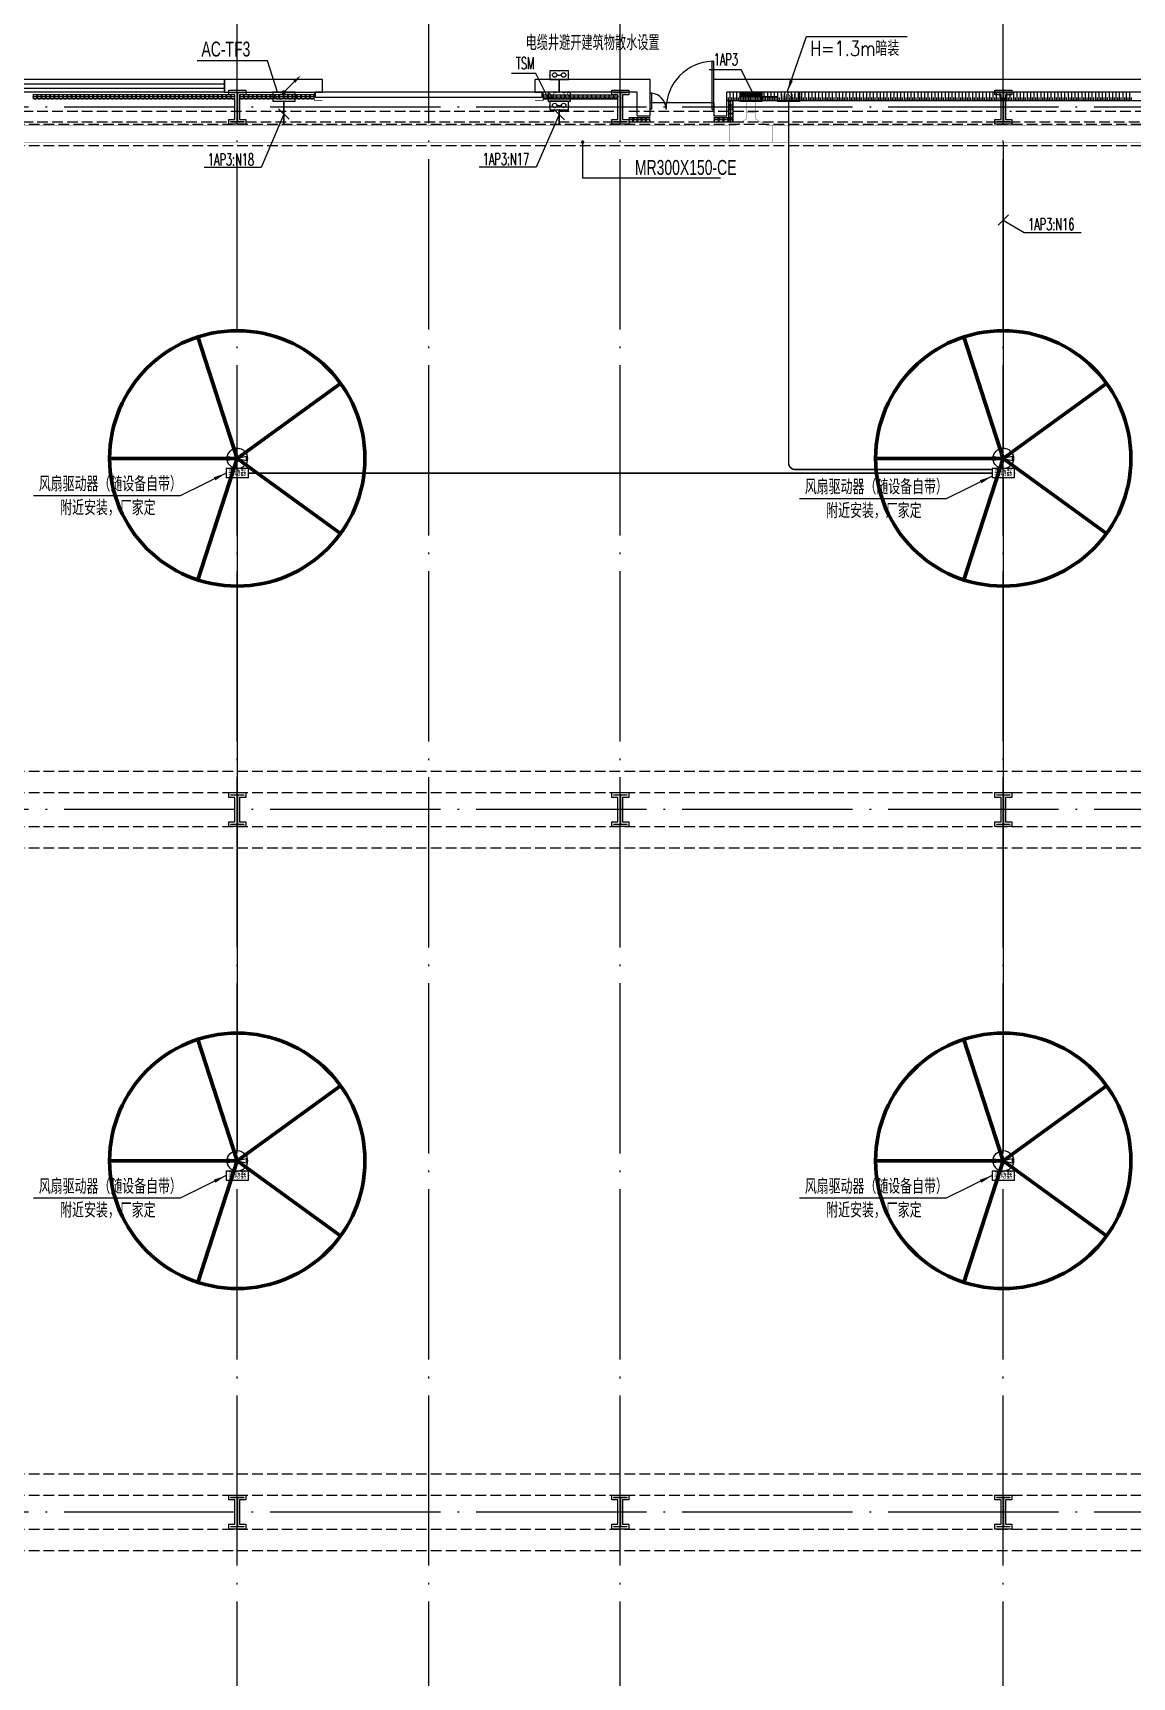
# Model space of a CAD drawing. Extents: x -1396510 to 1250330, y -1892470 to 1623980.
# Drawn here: x -160657 to -134827, y -753507 to -714884 of the extents above; entities that cross this region are included whole.
import ezdxf
from ezdxf.enums import TextEntityAlignment as Align

# ---------------------------------------------------------------- set-up
doc = ezdxf.new("R2010")
doc.units = 0
doc.header["$LTSCALE"] = 1000
doc.header["$MEASUREMENT"] = 0
for name, pattern in [('10平面$0$DASH', [0.35, 0.25, -0.1]), ('DASH', [0.35, 0.25, -0.1]), ('DOTE', [2.42, 2, -0.2, 0.02, -0.2])]:
    doc.linetypes.add(name, pattern=pattern)
doc.layers.get('Defpoints').update_dxf_attribs({"color": 210})
for name, color, linetype in [('10平面$0$WINDOW', 4, 'Continuous'), ('99平面图例外参$0$A-HATCH-2', 251, 'Continuous'), ('A-AXIS-DOTE', 14, 'DOTE'), ('A-HATCH-2', 251, 'Continuous'), ('A-HRAIL', 173, 'Continuous'), ('A-LIN-V', 9, 'Continuous'), ('A-SFCE', 30, 'Continuous'), ('A-WINDOW', 140, 'Continuous'), ('AS-COLN', 6, 'Continuous'), ('AS-WALL', 40, 'Continuous'), ('CABLETRAY', 4, 'Continuous'), ('CABLETRAY_DIM', 3, 'Continuous'), ('DIM-照明', 3, 'Continuous'), ('DIM-箱柜', 3, 'Continuous'), ('EQUIP-动力', 3, 'Continuous'), ('EQUIP-箱柜', 3, 'Continuous'), ('LWIRE', 4, 'Continuous'), ('TEL_TEXT', 7, 'Continuous'), ('WIRE-照明', 1, 'Continuous'), ('建-窗', 4, 'Continuous')]:
    doc.layers.add(name, color=color, linetype=linetype)
doc.layers.add('A-云线2', color=3, linetype='Continuous', plot=False)
doc.styles.add('_TEL_ATTDEF', font='GBENOR', dxfattribs={"width": 0.8, "height": 3, "bigfont": 'GBCBIG'})
doc.styles.add('_TEL_DIM', font='SIMPLEX', dxfattribs={"width": 0.8, "height": 3.5, "bigfont": 'HZTXT'})
doc.styles.add('HZTXT5', font='aa.shx', dxfattribs={"width": 0.7, "bigfont": 'hztxt.shx'})
doc.styles.get("Standard").update_dxf_attribs({"font": 'gbenor.shx', "bigfont": 'gbcbig.shx'})

# ---------------------------------------------------------------- blocks, each defined once
blk = doc.blocks.new('WINDOW2DLIB$DYNSTYLE$00000005')
at = {"color": 0}
for points in [[(-0.5, 0.5), (-0.5, -0.5)], [(-0.5, 0.5), (0.5, 0.5)], [(0.5, -0.5), (0.5, 0.5)], [(0.5, 0.1667), (-0.5, 0.1667)], [(0.5, -0.1667), (-0.5, -0.1667)], [(-0.5, -0.5), (0.5, -0.5)]]:
    blk.add_lwpolyline(points, dxfattribs=at)
blk = doc.blocks.new('10平面$0$$DorLib2D$00000126')
at = {"color": 0, "linetype": 'Continuous'}
for p, q in [((-0.532, 0.5), (-0.532, 0.9)), ((0.532, 0.9), (0.532, 0.5))]:
    blk.add_line(p, q, dxfattribs=at)
at = {"color": 0, "linetype": '10平面$0$DASH'}
for p, q in [((-0.532, 0.9), (0.532, 0.9)), ((-0.532, 0.5), (0.532, 0.5))]:
    blk.add_line(p, q, dxfattribs=at)
blk = doc.blocks.new('DOOR2DLIB$SYSLIB$00000123')
at = {"color": 0}
for p, q in [((0.475, -0.001), (0.475, 0.752)), ((0.475, 0.752), (0.5, 0.752)), ((0.5, -0.001), (0.5, 0.752)), ((-0.5, 0), (-0.5, 0.252)), ((-0.475, 0.252), (-0.5, 0.252)), ((-0.475, 0), (-0.475, 0.252)), ((-0.475, 0), (-0.5, 0)), ((0.475, -0.001), (0.5, -0.001))]:
    blk.add_line(p, q, dxfattribs=at)
for centre, radius, start, end in [((0.505, -0.002), 0.755, 92.2493, 179.7238), ((-0.501, 0.003), 0.251, 359.7899, 84.0974)]:
    blk.add_arc(centre, radius, start, end, dxfattribs=at)
blk = doc.blocks.new('42343243')
at = {"layer": '10平面$0$WINDOW'}
blk.add_line((-144654, 1222620), (-146154, 1222620), dxfattribs=at)
at = {"layer": 'AS-WALL'}
for p, q in [((-153854, 1223170), (-156154, 1223170)), ((-156154, 1223170), (-156154, 1222870)), ((-156154, 1222870), (-153854, 1222870)), ((-153854, 1222870), (-153854, 1223170)), ((-146154, 1223170), (-148854, 1223170)), ((-148854, 1222870), (-148854, 1223170)), ((-146454, 1222870), (-148854, 1222870)), ((-146454, 1222320), (-146454, 1222870)), ((-146154, 1222620), (-146154, 1223170)), ((-144654, 1222620), (-144654, 1223170)), ((-137854, 1223170), (-144654, 1223170)), ((-144354, 1222320), (-144354, 1222870)), ((-137854, 1222870), (-144354, 1222870)), ((-137854, 1222870), (-137854, 1223170)), ((-146154, 1222320), (-146154, 1222620)), ((-144654, 1222620), (-144654, 1222320)), ((-146454, 1222320), (-146154, 1222320)), ((-144654, 1222320), (-144354, 1222320))]:
    blk.add_line(p, q, dxfattribs=at)
at = {"layer": '10平面$0$WINDOW', "zscale": 300}
for name, p, xscale, yscale, rotation in [('DOOR2DLIB$SYSLIB$00000123', (-145404, 1222470), -1500, -1500, 179.9999999999555), ('10平面$0$$DorLib2D$00000126', (-151354, 1223020), 5000, 300, 180)]:
    blk.add_blockref(name, p, dxfattribs=dict(at, xscale=xscale, yscale=yscale, rotation=rotation))
at = {"layer": '建-窗', "xscale": -13200, "yscale": -300, "zscale": 300, "rotation": 359.9999999996728}
blk.add_blockref('WINDOW2DLIB$DYNSTYLE$00000005', (-162754, 1223020), dxfattribs=at)
blk = doc.blocks.new('nt66')
at = {"layer": 'A-HATCH-2', "color": 8}
blk.add_lwpolyline([(-195840, 766870), (-195440, 766870), (-195440, 766758), (-195586, 766758), (-195586, 766182), (-195440, 766182), (-195440, 766070), (-195840, 766070), (-195840, 766182), (-195694, 766182), (-195694, 766758), (-195840, 766758)], close=True, dxfattribs=at)
at = {"layer": 'AS-COLN'}
blk.add_lwpolyline([(-195790, 766820), (-195490, 766820), (-195490, 766808), (-195636, 766808), (-195636, 766132), (-195490, 766132), (-195490, 766120), (-195790, 766120), (-195790, 766132), (-195644, 766132), (-195644, 766808), (-195790, 766808)], close=True, dxfattribs=at)
blk = doc.blocks.new('33333')
for p in [(39786, -43900), (48786, -43900), (57786, -43900), (39786, -60400), (48786, -60400), (57786, -60400), (39786, -76900), (48786, -76900), (57786, -76900)]:
    blk.add_blockref('nt66', p)
blk = doc.blocks.new('w42343')
at = {"layer": 'A-HATCH-2', "color": 8, "linetype": 'DASH'}
for p, q in [((-263654, 722170), (-128354, 722170)), ((-263654, 721670), (-128354, 721670)), ((-263654, 706970), (-128354, 706970)), ((-263654, 706470), (-128354, 706470)), ((-263654, 705670), (-128354, 705670)), ((-263654, 705170), (-128354, 705170)), ((-263654, 690470), (-128354, 690470)), ((-263654, 689970), (-128354, 689970)), ((-263654, 689170), (-128354, 689170)), ((-263654, 688670), (-128354, 688670))]:
    blk.add_line(p, q, dxfattribs=at)
blk = doc.blocks.new('w4324324')
at = {"layer": 'A-HATCH-2', "color": 0, "lineweight": 60}
for q in [(-1694760, 686605), (-1697614, 684532), (-1691907, 684532), (-1696524, 681178), (-1692997, 681178)]:
    blk.add_line((-1694760, 683605), q, dxfattribs=at)
blk.add_circle((-1694760, 683605), 3000, dxfattribs=at)
blk = doc.blocks.new('ner546')
at = {"layer": 'A-LIN-V', "color": 8}
for p in [(614780, -46744), (631280, -46744), (614780, -64744), (631280, -64744)]:
    blk.add_blockref('w4324324', p, dxfattribs=at)
blk = doc.blocks.new('3333')
at = {"layer": 'A-SFCE', "const_width": 20}
blk.add_lwpolyline([(-227064, 766320), (-227064, 766510), (-227244, 766510), (-227244, 766320)], dxfattribs=at)
blk = doc.blocks.new('99平面图例外参$0$$LinePat$填挖边坡')
at = {"color": 0}
for p, q in [((0, 0), (0, -1500)), ((300, 0), (300, -600))]:
    blk.add_line(p, q, dxfattribs=at)
at = {"layer": 'Defpoints', "color": 0}
blk.add_point((600, 0), dxfattribs=at)
blk = doc.blocks.new('99平面图例外参$0$$LinePat$圆环')
for points in [[(0, 150), (300, 150)], [(0, 0), (300, 0)], [(0, -150), (300, -150)]]:
    blk.add_lwpolyline(points)
at = {"color": 0}
blk.add_circle((150, 0), 150, dxfattribs=at)
blk = doc.blocks.new('世赫2#厂房一层0821')
at = {"layer": 'A-AXIS-DOTE', "color": 8, "ltscale": 2}
for p, q in [((129300, -87498.9), (129300, 6300)), ((133800, -87498.9), (133800, 6300)), ((138300, -87498.9), (138300, 6300)), ((147300, -87498.9), (147300, 6300)), ((163114.2, 0), (-11095.8, 0)), ((163114.2, -16500), (-11095.8, -16500)), ((163114.2, -33000), (-11095.8, -33000))]:
    blk.add_line(p, q, dxfattribs=at)
at = {"layer": 'A-LIN-V'}
blk.add_line((156296, 150), (140800, 150), dxfattribs=at)
at = {"layer": 'A-SFCE', "linetype": 'DASH'}
for p, q in [((138150, -100), (120450, -100)), ((138150, -350), (120450, -350)), ((156246, -100), (147450, -100)), ((156100, -350), (147450, -350))]:
    blk.add_line(p, q, dxfattribs=at)
at = {"layer": 'A-SFCE', "color": 2, "linetype": 'DASH'}
for p, q in [((147150, -100), (138450, -100)), ((147150, -350), (138450, -350))]:
    blk.add_line(p, q, dxfattribs=at)
at = {"layer": 'AS-WALL'}
for p, q in [((156950, 650), (147300, 650)), ((147300, 350), (147300, 650)), ((156800, 350), (147300, 350))]:
    blk.add_line(p, q, dxfattribs=at)
at = {"layer": '99平面图例外参$0$A-HATCH-2', "color": 203, "xscale": -0.1338169328393816, "yscale": 0.1333333333333333, "zscale": 0.1333333333333333, "rotation": 179.9999999999118}
for p in [(140800, 150), (140880.3, 150), (140960.6, 150), (141040.9, 150), (141121.2, 150), (141201.5, 150), (141281.7, 150), (141362, 150), (141442.3, 150), (141522.6, 150), (141602.9, 150), (141683.2, 150), (141763.5, 150), (141843.8, 150), (141924.1, 150), (142004.4, 150), (142084.6, 150), (142164.9, 150), (142245.2, 150), (142325.5, 150), (142405.8, 150), (142486.1, 150), (142566.4, 150), (142646.7, 150), (142727, 150), (142807.3, 150), (142887.5, 150), (142967.8, 150), (143048.1, 150), (143128.4, 150), (143208.7, 150), (143289, 150), (143369.3, 150), (143449.6, 150), (143529.9, 150), (143610.2, 150), (143690.4, 150), (143770.7, 150), (143851, 150), (143931.3, 150), (144011.6, 150), (144091.9, 150), (144172.2, 150), (144252.5, 150), (144332.8, 150), (144413.1, 150), (144493.3, 150), (144573.6, 150), (144653.9, 150), (144734.2, 150), (144814.5, 150), (144894.8, 150), (144975.1, 150), (145055.4, 150), (145135.7, 150), (145216, 150), (145296.2, 150), (145376.5, 150), (145456.8, 150), (145537.1, 150), (145617.4, 150), (145697.7, 150), (145778, 150), (145858.3, 150), (145938.6, 150), (146018.9, 150), (146099.2, 150), (146179.4, 150), (146259.7, 150), (146340, 150), (146420.3, 150), (146500.6, 150), (146580.9, 150), (146661.2, 150), (146741.5, 150), (146821.8, 150), (146902.1, 150), (146982.3, 150), (147062.6, 150), (147142.9, 150), (147223.2, 150), (147303.5, 150), (147383.8, 150), (147464.1, 150), (147544.4, 150), (147624.7, 150), (147705, 150), (147785.2, 150), (147865.5, 150), (147945.8, 150), (148026.1, 150), (148106.4, 150), (148186.7, 150), (148267, 150), (148347.3, 150), (148427.6, 150), (148507.9, 150), (148588.1, 150), (148668.4, 150), (148748.7, 150), (148829, 150), (148909.3, 150), (148989.6, 150), (149069.9, 150), (149150.2, 150), (149230.5, 150), (149310.8, 150), (149391, 150), (149471.3, 150), (149551.6, 150), (149631.9, 150), (149712.2, 150), (149792.5, 150), (149872.8, 150), (149953.1, 150), (150033.4, 150), (150113.7, 150), (150193.9, 150), (150274.2, 150)]:
    blk.add_blockref('99平面图例外参$0$$LinePat$填挖边坡', p, dxfattribs=at)
at = {"layer": 'A-HRAIL', "yscale": 0.3333333333111111, "zscale": 0.3333333333111111}
for p, xscale, rotation in [((124597.9, 244), -0.3368181817957239, 359.9999999997967), ((124699, 244), -0.3368181817957239, 359.9999999997967), ((124800, 244), -0.3368181817957239, 359.9999999997967), ((124901, 244), -0.3368181817957239, 359.9999999997967), ((125002.1, 244), -0.3368181817957239, 359.9999999997967), ((125103.1, 244), -0.3368181817957239, 359.9999999997967), ((125204.2, 244), -0.3368181817957239, 359.9999999997967), ((125305.2, 244), -0.3368181817957239, 359.9999999997967), ((125406.3, 244), -0.3368181817957239, 359.9999999997967), ((125507.3, 244), -0.3368181817957239, 359.9999999997967), ((125608.4, 244), -0.3368181817957239, 359.9999999997967), ((125709.4, 244), -0.3368181817957239, 359.9999999997967), ((125810.5, 244), -0.3368181817957239, 359.9999999997967), ((125911.5, 244), -0.3368181817957239, 359.9999999997967), ((126012.5, 244), -0.3368181817957239, 359.9999999997967), ((126113.6, 244), -0.3368181817957239, 359.9999999997967), ((126214.6, 244), -0.3368181817957239, 359.9999999997967), ((126315.7, 244), -0.3368181817957239, 359.9999999997967), ((126416.7, 244), -0.3368181817957239, 359.9999999997967), ((126517.8, 244), -0.3368181817957239, 359.9999999997967), ((126618.8, 244), -0.3368181817957239, 359.9999999997967), ((126719.9, 244), -0.3368181817957239, 359.9999999997967), ((126820.9, 244), -0.3368181817957239, 359.9999999997967), ((126922, 244), -0.3368181817957239, 359.9999999997967), ((127023, 244), -0.3368181817957239, 359.9999999997967), ((127124, 244), -0.3368181817957239, 359.9999999997967), ((127225.1, 244), -0.3368181817957239, 359.9999999997967), ((127326.1, 244), -0.3368181817957239, 359.9999999997967), ((127427.2, 244), -0.3368181817957239, 359.9999999997967), ((127528.2, 244), -0.3368181817957239, 359.9999999997967), ((127629.3, 244), -0.3368181817957239, 359.9999999997967), ((127730.3, 244), -0.3368181817957239, 359.9999999997967), ((127831.4, 244), -0.3368181817957239, 359.9999999997967), ((127932.4, 244), -0.3368181817957239, 359.9999999997967), ((128033.5, 244), -0.3368181817957239, 359.9999999997967), ((128134.5, 244), -0.3368181817957239, 359.9999999997967), ((128235.5, 244), -0.3368181817957239, 359.9999999997967), ((128336.6, 244), -0.3368181817957239, 359.9999999997967), ((128437.6, 244), -0.3368181817957239, 359.9999999997967), ((128538.7, 244), -0.3368181817957239, 359.9999999997967), ((128639.7, 244), -0.3368181817957239, 359.9999999997967), ((128740.8, 244), -0.3368181817957239, 359.9999999997967), ((128841.8, 244), -0.3368181817957239, 359.9999999997967), ((128942.9, 244), -0.3368181817957239, 359.9999999997967), ((129043.9, 244), -0.3368181817957239, 359.9999999997967), ((129145, 244), -0.3368181817957239, 359.9999999997967), ((129246, 244), -0.3368181817957239, 359.9999999997967), ((129457.3, 244), -0.3444734679202548, 359.999999999795), ((129560.7, 244), -0.3444734679202548, 359.999999999795), ((129664, 244), -0.3444734679202548, 359.999999999795), ((129767.4, 244), -0.3444734679202548, 359.999999999795), ((129870.7, 244), -0.3444734679202548, 359.999999999795), ((129974.1, 244), -0.3444734679202548, 359.999999999795), ((130077.4, 244), -0.3444734679202548, 359.999999999795), ((130180.7, 244), -0.3444734679202548, 359.999999999795), ((130284.1, 244), -0.3444734679202548, 359.999999999795), ((130387.4, 244), -0.3444734679202548, 359.999999999795), ((130490.8, 244), -0.3444734679202548, 359.999999999795), ((130594.1, 244), -0.3444734679202548, 359.999999999795), ((130697.4, 244), -0.3444734679202548, 359.999999999795), ((130800.8, 244), -0.3444734679202548, 359.999999999795), ((130904.1, 244), -0.3444734679202548, 359.999999999795), ((131007.5, 244), -0.3444734679202548, 359.999999999795), ((131110.8, 244), -0.3444734679202548, 359.999999999795), ((136489.2, 244), 0.344473467906519, 2.050220548543992e-10), ((136592.5, 244), 0.344473467906519, 2.050220548543992e-10), ((136695.9, 244), 0.344473467906519, 2.050220548543992e-10), ((136799.2, 244), 0.344473467906519, 2.050220548543992e-10), ((136902.6, 244), 0.344473467906519, 2.050220548543992e-10), ((137005.9, 244), 0.344473467906519, 2.050220548543992e-10), ((137109.2, 244), 0.344473467906519, 2.050220548543992e-10), ((137212.6, 244), 0.344473467906519, 2.050220548543992e-10), ((137315.9, 244), 0.344473467906519, 2.050220548543992e-10), ((137419.3, 244), 0.344473467906519, 2.050220548543992e-10), ((137522.6, 244), 0.344473467906519, 2.050220548543992e-10), ((137625.9, 244), 0.344473467906519, 2.050220548543992e-10), ((137729.3, 244), 0.344473467906519, 2.050220548543992e-10), ((137832.6, 244), 0.344473467906519, 2.050220548543992e-10), ((137936, 244), 0.344473467906519, 2.050220548543992e-10), ((138039.3, 244), 0.344473467906519, 2.050220548543992e-10), ((138142.7, 244), 0.344473467906519, 2.050220548543992e-10), ((140900, 50), -0.3333333088954032, 270), ((140900, -50), -0.3333333088954032, 270), ((140900, -150), -0.3333333088954032, 270), ((140900, -250), -0.3333333088954032, 270), ((140900, -350), -0.3333333088954032, 270)]:
    blk.add_blockref('99平面图例外参$0$$LinePat$圆环', p, dxfattribs=dict(at, xscale=xscale, rotation=rotation))
for p, xscale in [((138600, -300), -0.3333327848855343), ((138700, -300), -0.3333327848855343), ((138800, -300), -0.3333327848855343), ((138900, -300), -0.3333327848855343), ((139000, -300), -0.3333327848855343), ((140612.5, -300), -0.3749999998826196), ((140725, -300), -0.3749999998826196), ((140837.5, -300), -0.3749999998826196), ((140950, -300), -0.3749999998826196)]:
    blk.add_blockref('99平面图例外参$0$$LinePat$圆环', p, dxfattribs=dict(at, xscale=xscale))
at = {"layer": 'A-LIN-V', "color": 8, "rotation": 90.00000000000001}
blk.add_blockref('ner546', (766160.7, 1055230), dxfattribs=at)
at = {"layer": 'A-SFCE', "rotation": 90}
blk.add_blockref('3333', (897620.8, 227404.2), dxfattribs=at)
at = {"layer": 'A-SFCE', "xscale": -1, "rotation": 270}
blk.add_blockref('3333', (-630020.8, 227404.2), dxfattribs=at)
at = {"layer": 'A-WINDOW'}
for name, p in [('42343243', (285154.2, -1222520)), ('33333', (285154.2, -722570)), ('w42343', (285154.2, -722570))]:
    blk.add_blockref(name, p, dxfattribs=at)
blk = doc.blocks.new('$equip$00002854')
for p, q in [((-0.62, 0.13), (-0.1, 0.02)), ((-0.62, -0.13), (-0.62, 0.13)), ((0.62, 0.13), (0.1, 0.02)), ((0.62, -0.13), (0.62, 0.13)), ((-0.1, -0.02), (-0.62, -0.13)), ((0.1, -0.02), (0.62, -0.13))]:
    blk.add_line(p, q)
at = {"const_width": 0.0571}
blk.add_lwpolyline([(-0.69, 0, 1), (0.69, 0, 1), (-0.69, 0, 1.215985)], format="xyb", dxfattribs=at)
for radius in [0.688, 0.104]:
    blk.add_circle((0, 0), radius)
for p in [(-0.69, 0), (0, 0.69), (0.69, 0), (0, -0.69)]:
    blk.add_point(p)
at = {"color": 7, "style": '_TEL_DIM', "flags": 1}
for tag in ['A', 'REMARK']:
    blk.add_attdef(tag, text='', height=0.00002, dxfattribs=at).set_placement((0, 0), align=Align.MIDDLE_CENTER)
blk = doc.blocks.new('$equip$00002926')
for p, q in [((0.75, 0.6), (-0.75, 0.6)), ((-0.75, 0.6), (-0.75, 0)), ((-0.75, 0), (0.75, 0)), ((0.75, 0), (0.75, 0.6))]:
    blk.add_line(p, q)
at = {"const_width": 0.0571}
blk.add_lwpolyline([(-0.75, 0.6), (-0.75, 0), (0.75, 0), (0.75, 0.6), (-0.75, 0.6), (-0.75, 0)], dxfattribs=at)
for p in [(-0.75, 0.3), (0, 0.6), (0, 0), (0.75, 0.3)]:
    blk.add_point(p)
at = {"color": 7, "style": '_TEL_DIM'}
blk.add_attdef('$TEXT$', text='', height=0.4, dxfattribs=at).set_placement((0, 0.3), align=Align.MIDDLE_CENTER)
at = {"color": 7, "style": '_TEL_DIM', "flags": 1}
for tag in ['A', 'REMARK']:
    blk.add_attdef(tag, text='', height=0.00002, dxfattribs=at).set_placement((0, 0), align=Align.MIDDLE_CENTER)
blk = doc.blocks.new('*X128')
at = {"color": 0}
for p, q in [((-250, 33), (-183, 100)), ((-250, 68), (-218, 100)), ((-247, 0), (-147, 100)), ((-212, 0), (-112, 100)), ((-177, 0), (-77, 100)), ((-141, 0), (-41, 100)), ((-106, 0), (-6, 100)), ((-71, 0), (29, 100)), ((-35, 0), (65, 100)), ((0, 0), (100, 100)), ((35, 0), (135, 100)), ((71, 0), (171, 100)), ((106, 0), (206, 100)), ((141, 0), (241, 100)), ((177, 0), (250, 73)), ((212, 0), (250, 38)), ((247, 0), (250, 3))]:
    blk.add_line(p, q, dxfattribs=at)
blk = doc.blocks.new('$equip$00002929')
for p, q in [((-0.75, 0.6), (-0.75, 0)), ((0.75, 0.6), (-0.75, 0.6)), ((-0.75, 0.3), (0.75, 0.3)), ((-0.75, 0), (0.75, 0)), ((0.75, 0), (0.75, 0.6))]:
    blk.add_line(p, q)
for points, const_width in [([(-0.75, 0.15), (0.75, 0.15)], 0.3), ([(-0.75, 0.6), (-0.75, 0), (0.75, 0), (0.75, 0.6), (-0.75, 0.6), (-0.75, 0)], 0.0571)]:
    blk.add_lwpolyline(points, dxfattribs=dict(const_width=const_width))
for p in [(-0.75, 0.3), (0, 0.6), (0, 0), (0.75, 0.3)]:
    blk.add_point(p)
at = {"xscale": 0.00300000000061118, "yscale": 0.00300000000061118, "zscale": 0.00300000000061118}
blk.add_blockref('*X128', (0, 0), dxfattribs=at)
at = {"color": 7, "style": '_TEL_DIM', "flags": 1}
for tag in ['A', 'REMARK']:
    blk.add_attdef(tag, text='', height=0.00002, dxfattribs=at).set_placement((0, 0), align=Align.MIDDLE_CENTER)
blk = doc.blocks.new('$equip$00002708')
for p, q in [((-0.75, 0.6), (-0.75, 0)), ((0.75, 0.6), (-0.75, 0.6)), ((-0.75, 0), (0.75, 0)), ((0.75, 0), (0.75, 0.6))]:
    blk.add_line(p, q)
at = {"const_width": 0.0571}
blk.add_lwpolyline([(-0.75, 0.6), (-0.75, 0), (0.75, 0), (0.75, 0.6), (-0.75, 0.6), (-0.75, 0)], dxfattribs=at)
for p in [(-0.75, 0.3), (0, 0.6), (0, 0), (0.75, 0.3)]:
    blk.add_point(p)
at = {"color": 7, "style": '_TEL_DIM', "flags": 1}
for tag in ['REMARK', 'A']:
    blk.add_attdef(tag, text='', height=0.4, dxfattribs=at).set_placement((0, 0), align=Align.MIDDLE_CENTER)
at = {"color": 7, "style": '_TEL_DIM'}
blk.add_attdef('$TEXT$', text='', height=0.4, dxfattribs=at).set_placement((0, 0.3), align=Align.MIDDLE_CENTER)
blk = doc.blocks.new('$equip$00002868')
for p, q in [((-0.62, 0.29), (-0.62, -0.29)), ((0.62, 0.29), (-0.62, 0.29)), ((-0.15, 0.01), (0.15, 0.01)), ((0.62, -0.29), (0.62, 0.29)), ((-0.62, -0.29), (0.62, -0.29))]:
    blk.add_line(p, q)
at = {"const_width": 0.0571}
blk.add_lwpolyline([(-0.62, 0.29), (-0.62, -0.29), (0.62, -0.29), (0.62, 0.29), (-0.62, 0.29), (-0.62, -0.29)], dxfattribs=at)
for centre in [(-0.3, 0.01), (0.3, 0.01)]:
    blk.add_circle(centre, 0.15)
for p in [(-0.62, 0), (0, 0.29), (0.62, 0), (0, -0.29)]:
    blk.add_point(p)
at = {"color": 7, "style": '_TEL_DIM', "flags": 1}
for tag in ['A', 'REMARK']:
    blk.add_attdef(tag, text='', height=0.00002, dxfattribs=at).set_placement((0, 0), align=Align.MIDDLE_CENTER)
blk = doc.blocks.new('$equip$00002705')
for p, q in [((-0.75, 0.6), (-0.75, 0)), ((0.75, 0.6), (-0.75, 0.6)), ((-0.75, 0), (0.75, 0)), ((0.75, 0), (0.75, 0.6))]:
    blk.add_line(p, q)
at = {"const_width": 0.0571}
blk.add_lwpolyline([(-0.75, 0.6), (-0.75, 0), (0.75, 0), (0.75, 0.6), (-0.75, 0.6), (-0.75, 0)], dxfattribs=at)
for p in [(-0.75, 0.3), (0, 0.6), (0, 0), (0.75, 0.3)]:
    blk.add_point(p)
at = {"color": 7, "style": '_TEL_DIM', "flags": 1}
for tag in ['REMARK', 'A']:
    blk.add_attdef(tag, text='', height=0.4, dxfattribs=at).set_placement((0, 0), align=Align.MIDDLE_CENTER)
at = {"color": 7, "style": '_TEL_DIM'}
blk.add_attdef('$TEXT$', text='', height=0.4, dxfattribs=at).set_placement((0, 0.3), align=Align.MIDDLE_CENTER)
blk = doc.blocks.new('$TelecSys$00000079')
for p, q in [((0.7, 0.7), (0, 0)), ((0.1, 0.1), (0.1, 0.1)), ((-0.1, -0.1), (-0.1, -0.1))]:
    blk.add_line(p, q)
at = {"const_width": 0.142}
blk.add_lwpolyline([(-0.07, 0, 1), (0.07, 0, 1)], format="xyb", close=True, dxfattribs=at)
blk.add_solid([(0.63, 0.77), (0.77, 0.63), (1.15, 1.15)])
at = {"width": 0.8, "flags": 9}
blk.add_attdef('A', (0, 0), '', height=0.00002, dxfattribs=at)

msp = doc.modelspace()

# ---------------------------------------------------------------- linework, layer by layer
at = {"layer": 'CABLETRAY', "const_width": 7.5}
for points in [[(-143882.9, -716750), (-143882.9, -716490)], [(-143882.9, -716490), (-143682.9, -716490)], [(-143682.9, -716750), (-143882.9, -716750)], [(-143682.9, -716750), (-143882.9, -716750)], [(-143882.9, -716750), (-143882.9, -716900)], [(-143682.9, -716490), (-143682.9, -716750)], [(-143682.9, -716900), (-143682.9, -716750)], [(-196992.9, -717050), (-144282.9, -717050)], [(-144132.9, -717050), (-144282.9, -717050)], [(-144282.9, -717050), (-144282.9, -717450)], [(-144282.9, -717050), (-144282.9, -717450)], [(-143882.9, -716900), (-144132.9, -717050)], [(-143432.9, -717050), (-143682.9, -716900)], [(-143282.9, -717050), (-143432.9, -717050)], [(-143282.9, -717450), (-143282.9, -717050)], [(-143282.9, -717050), (-129890, -717050)], [(-143282.9, -717450), (-143282.9, -717050)], [(-144282.9, -717450), (-196992.9, -717450)], [(-144282.9, -717450), (-143282.9, -717450)], [(-129890, -717450), (-143282.9, -717450)]]:
    msp.add_lwpolyline(points, dxfattribs=at)
at = {"layer": 'CABLETRAY_DIM'}
for p, q in [((-147740, -717450), (-147740, -718290)), ((-147740, -718290), (-144500, -718290))]:
    msp.add_line(p, q, dxfattribs=at)
at = {"layer": 'CABLETRAY_DIM', "const_width": 40}
msp.add_lwpolyline([(-147740, -717430, 1), (-147740, -717470, 1)], format="xyb", close=True, dxfattribs=at)
at = {"layer": 'DIM-照明'}
for p, q in [((-154636.3, -716913.7), (-154883.7, -716666.3)), ((-148166.3, -716923.7), (-148413.7, -716676.3)), ((-137730.4, -719156.3), (-137977.9, -719403.7))]:
    msp.add_line(p, q, dxfattribs=at)
for points in [[(-154760, -716790), (-155290, -718050)], [(-148290, -716800), (-148830, -718040)], [(-155290, -718050), (-156633, -718050)], [(-148830, -718040), (-150173, -718040)], [(-137854.2, -719280), (-137360, -719570)], [(-137360, -719570), (-136025, -719570)]]:
    msp.add_lwpolyline(points, dxfattribs=at)
at = {"layer": 'DIM-箱柜'}
for p, q in [((-142932.2, -716280), (-142477.1, -714970)), ((-142477.1, -714970), (-140115.1, -714970)), ((-155140.7, -715544.7), (-156799.9, -715544.7)), ((-154910.6, -716280), (-155140.7, -715544.7)), ((-148840, -715840), (-149410.9, -715840)), ((-148572.6, -716368), (-148840, -715840)), ((-144014, -715752), (-144763.7, -715752)), ((-143746.6, -716280), (-144014, -715752)), ((-156116.7, -725225.6), (-157200, -725760)), ((-138116.7, -725295.6), (-139200, -725830)), ((-157200, -725760), (-160640, -725760)), ((-139200, -725830), (-142640, -725830)), ((-156116.7, -741725.6), (-157200, -742260)), ((-138116.7, -741725.6), (-139200, -742260)), ((-157200, -742260), (-160640, -742260)), ((-139200, -742260), (-142640, -742260))]:
    msp.add_line(p, q, dxfattribs=at)
for points in [[(-142932.2, -716280, 0, 80, 0), (-142833.7, -715996.6, 0, 0, 0)], [(-156116.7, -725225.6, 0, 80, 0), (-156385.7, -725358.3, 0, 0, 0)], [(-138116.7, -725295.6, 0, 80, 0), (-138385.7, -725428.3, 0, 0, 0)], [(-156116.7, -741725.6, 0, 80, 0), (-156385.7, -741858.3, 0, 0, 0)], [(-138116.7, -741725.6, 0, 80, 0), (-138385.7, -741858.3, 0, 0, 0)]]:
    msp.add_lwpolyline(points, format="xyseb", dxfattribs=at)
at = {"layer": 'WIRE-照明', "linetype": 'Continuous', "const_width": 35}
for points in [[(-148290, -716280), (-148290, -715980)], [(-143529.7, -716385), (-143159.6, -716385)], [(-154760, -717050), (-154760, -716490)], [(-148290, -717050), (-148290, -716694.2)], [(-142897.1, -724990), (-142897.1, -716490)], [(-137854.2, -724639.4), (-137854.2, -717450)], [(-155854.2, -741139.4), (-155854.2, -725330.6)], [(-155591.7, -725225.6), (-138116.7, -725225.6)], [(-142747.1, -725140), (-138116.7, -725140)], [(-137854.2, -741139.4), (-137854.2, -725330.6)]]:
    msp.add_lwpolyline(points, dxfattribs=at)
msp.add_lwpolyline([(-142897.1, -724990, 0.4142136), (-142747.1, -725140)], format="xyb", dxfattribs=at)

# ---------------------------------------------------------------- block references
at = {"layer": 'A-云线2'}
msp.add_blockref('世赫2#厂房一层0821', (-285154.2, -716630), dxfattribs=at)
at = {"layer": 'EQUIP-动力', "linetype": 'ByBlock', "xscale": 350, "yscale": 350, "zscale": 350}
for p in [(-148290, -715877.9), (-148290, -716592.1)]:
    msp.add_blockref('$equip$00002868', p, dxfattribs=at)
at = {"layer": 'EQUIP-动力', "xscale": 350, "yscale": 350, "zscale": 350}
for p in [(-155854.2, -724880), (-137854.2, -724880), (-155854.2, -741380), (-137854.2, -741380)]:
    msp.add_blockref('$equip$00002854', p, dxfattribs=at)
at = {"layer": 'EQUIP-箱柜'}
ref = msp.add_blockref('$equip$00002708', (-154760, -716490), dxfattribs=dict(at, xscale=350, yscale=350, zscale=350))
ref.add_attrib('$TEXT$', 'AC-TF', dxfattribs={"layer": '0', "color": 7, "height": 140, "style": '_TEL_ATTDEF'}).set_placement((-154760, -716385), align=Align.MIDDLE_CENTER)
at = {"layer": 'EQUIP-箱柜', "linetype": 'ByBlock'}
ref = msp.add_blockref('$equip$00002708', (-148290, -716490), dxfattribs=dict(at, xscale=350, yscale=350, zscale=350))
ref.add_attrib('$TEXT$', 'AC-TS', dxfattribs={"layer": '0', "color": 7, "height": 175, "style": '_TEL_ATTDEF'}).set_placement((-148290, -716366.9), align=Align.MIDDLE_CENTER)
at = {"layer": 'EQUIP-箱柜', "xscale": 350, "yscale": 350, "zscale": 350, "rotation": 180}
msp.add_blockref('$equip$00002929', (-143782.9, -716280), dxfattribs=at)
at = {"layer": 'EQUIP-箱柜'}
ref = msp.add_blockref('$equip$00002705', (-142897.1, -716490), dxfattribs=dict(at, xscale=350, yscale=350, zscale=350))
ref.add_attrib('$TEXT$', 'HMI', dxfattribs={"layer": '0', "color": 7, "height": 140, "style": '_TEL_ATTDEF'}).set_placement((-142897.1, -716385), align=Align.MIDDLE_CENTER)
ref = msp.add_blockref('$equip$00002926', (-155854.2, -725330.6), dxfattribs=dict(at, xscale=350, yscale=350, zscale=350))
ref.add_attrib('$TEXT$', '驱动器', dxfattribs={"layer": '0', "color": 7, "height": 140, "style": '_TEL_ATTDEF'}).set_placement((-155854.2, -725225.6), align=Align.MIDDLE_CENTER)
ref = msp.add_blockref('$equip$00002926', (-137854.2, -725330.6), dxfattribs=dict(at, xscale=350, yscale=350, zscale=350))
ref.add_attrib('$TEXT$', '驱动器', dxfattribs={"layer": '0', "color": 7, "height": 140, "style": '_TEL_ATTDEF'}).set_placement((-137854.2, -725225.6), align=Align.MIDDLE_CENTER)
ref = msp.add_blockref('$equip$00002926', (-155854.2, -741830.6), dxfattribs=dict(at, xscale=350, yscale=350, zscale=350))
ref.add_attrib('$TEXT$', '驱动器', dxfattribs={"layer": '0', "color": 7, "height": 140, "style": '_TEL_ATTDEF'}).set_placement((-155854.2, -741725.6), align=Align.MIDDLE_CENTER)
ref = msp.add_blockref('$equip$00002926', (-137854.2, -741830.6), dxfattribs=dict(at, xscale=350, yscale=350, zscale=350))
ref.add_attrib('$TEXT$', '驱动器', dxfattribs={"layer": '0', "color": 7, "height": 140, "style": '_TEL_ATTDEF'}).set_placement((-137854.2, -741725.6), align=Align.MIDDLE_CENTER)
at = {"layer": 'LWIRE', "xscale": 350, "yscale": 350, "zscale": 350}
msp.add_blockref('$TelecSys$00000079', (-154760, -716280), dxfattribs=at)

# ---------------------------------------------------------------- texts
at = {"layer": 'CABLETRAY_DIM', "color": 7, "style": 'HZTXT5', "width": 0.7}
msp.add_text('MR300X150-CE', height=350, dxfattribs=at).set_placement((-146509.7, -718220))
at = {"layer": 'DIM-照明', "color": 7, "style": '_TEL_DIM', "width": 0.6}
for s, p in [('1AP3:N18', (-156545.5, -718000)), ('1AP3:N17', (-150085.5, -717990)), ('1AP3:N16', (-137272.5, -719520))]:
    msp.add_text(s, height=280, dxfattribs=at).set_placement(p)
at = {"layer": 'DIM-箱柜', "color": 7}
for s, height, style, width, p in [('AC-TF3', 350, 'HZTXT5', 0.7, (-156694.9, -715439.7)), ('H=1.3m暗装', 350, '_TEL_DIM', 0.8, (-142395.1, -715425)), ('TSM', 280, '_TEL_DIM', 0.6, (-149305.9, -715735)), ('1AP3', 280, '_TEL_DIM', 0.6, (-144658.7, -715647)), ('风扇驱动器（随设备自带）', 350, '_TEL_DIM', 0.8, (-160517.3, -725655)), ('风扇驱动器（随设备自带）', 350, '_TEL_DIM', 0.8, (-142517.3, -725725)), ('附近安装，厂家定', 350, '_TEL_DIM', 0.8, (-160014.6, -726215)), ('附近安装，厂家定', 350, '_TEL_DIM', 0.8, (-142014.6, -726285)), ('风扇驱动器（随设备自带）', 350, '_TEL_DIM', 0.8, (-160517.3, -742155)), ('风扇驱动器（随设备自带）', 350, '_TEL_DIM', 0.8, (-142517.3, -742155)), ('附近安装，厂家定', 350, '_TEL_DIM', 0.8, (-160014.6, -742715)), ('附近安装，厂家定', 350, '_TEL_DIM', 0.8, (-142014.6, -742715))]:
    msp.add_text(s, height=height, dxfattribs=dict(at, style=style, width=width)).set_placement(p)
at = {"layer": 'TEL_TEXT', "style": '_TEL_DIM', "width": 0.75}
msp.add_text('电缆井避开建筑物散水设置', height=350, dxfattribs=at).set_placement((-149079.7, -715291, 0.1))

doc.saveas('drawing.dxf')
